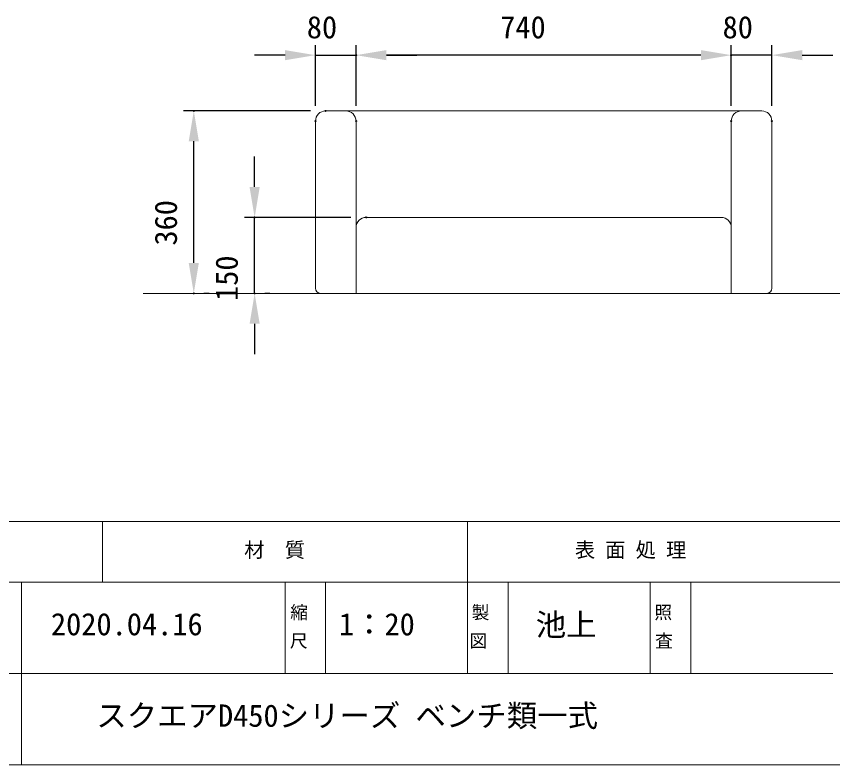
# Model space of a CAD drawing. Units: millimetres, scale not verified. Extents: x -203 to 203, y -143 to 143.
# Drawn here: x 63.5 to 144, y -138 to -64.2 of the extents above; entities that cross this region are included whole.
import ezdxf
from ezdxf.enums import TextEntityAlignment as Align

# ---------------------------------------------------------------- set-up
doc = ezdxf.new("R2010")
doc.units = ezdxf.units.MM
doc.header["$LTSCALE"] = 0.5
doc.header["$PDMODE"] = 32
doc.header["$PDSIZE"] = 0.1
for name, color, linetype, lineweight in [('0-1_DIMENSION_LINES$02_DIMENSI', 7, 'Continuous', 25), ('0-3_DIMENSION_LINES$03_LINES', 7, 'Continuous', 18), ('0-4_図面_FORMAT$03_TEXT', 7, 'Continuous', 18), ('0-5_図面_FORMAT$01_WAKU$OUT_LINE', 6, 'Continuous', 18), ('0-6_図面_FORMAT$01_WAKU$SUB_LINE', 7, 'Continuous', 18)]:
    doc.layers.add(name, color=color, linetype=linetype, lineweight=lineweight)
doc.layers.add('0-2_DEFPOINTS', color=7, linetype='Continuous')
doc.styles.add('ＭＳ ゴシック', font='')
doc.styles.get('ＭＳ ゴシック').set_extended_font_data('MS Gothic')

# ---------------------------------------------------------------- blocks, each defined once
blk = doc.blocks.new('D7')
at = {"layer": '0-1_DIMENSION_LINES$02_DIMENSI'}
for p, q in [((614, 151), (614, 163)), ((688, 151), (688, 163)), ((682, 161), (620, 161))]:
    blk.add_line(p, q, dxfattribs=at)
for points in [[(620, 162), (620, 160), (614, 161)], [(682, 160), (682, 162), (688, 161)]]:
    blk.add_solid(points, dxfattribs=at)
at = {"layer": '0-2_DEFPOINTS'}
for p in [(614, 161), (614, 148), (688, 148)]:
    blk.add_point(p, dxfattribs=at)
at = {"layer": '0-1_DIMENSION_LINES$02_DIMENSI', "style": 'ＭＳ ゴシック'}
blk.add_text('740', height=4.399, dxfattribs=at).set_placement((642.429, 163), align=Align.BOTTOM_LEFT)
blk = doc.blocks.new('D8')
at = {"layer": '0-1_DIMENSION_LINES$02_DIMENSI'}
for p, q in [((606, 151), (606, 163)), ((614, 151), (614, 163)), ((600, 161), (594.001, 161)), ((606, 161), (614, 161)), ((620, 161), (625.999, 161))]:
    blk.add_line(p, q, dxfattribs=at)
for points in [[(600, 160), (600, 162), (606, 161)], [(620, 162), (620, 160), (614, 161)]]:
    blk.add_solid(points, dxfattribs=at)
at = {"layer": '0-2_DEFPOINTS'}
for p in [(614, 161), (606, 148), (614, 148)]:
    blk.add_point(p, dxfattribs=at)
at = {"layer": '0-1_DIMENSION_LINES$02_DIMENSI', "style": 'ＭＳ ゴシック'}
blk.add_text('80', height=4.399, dxfattribs=at).set_placement((604.286, 163), align=Align.BOTTOM_LEFT)
blk = doc.blocks.new('D9')
at = {"layer": '0-1_DIMENSION_LINES$02_DIMENSI'}
for p, q in [((688, 151), (688, 163)), ((696, 151), (696, 163)), ((682, 161), (676.001, 161)), ((696, 161), (688, 161)), ((702, 161), (707.999, 161))]:
    blk.add_line(p, q, dxfattribs=at)
for points in [[(682, 160), (682, 162), (688, 161)], [(702, 162), (702, 160), (696, 161)]]:
    blk.add_solid(points, dxfattribs=at)
at = {"layer": '0-2_DEFPOINTS'}
for p in [(688, 161), (688, 148), (696, 148)]:
    blk.add_point(p, dxfattribs=at)
at = {"layer": '0-1_DIMENSION_LINES$02_DIMENSI', "style": 'ＭＳ ゴシック'}
blk.add_text('80', height=4.399, dxfattribs=at).set_placement((686.286, 163), align=Align.BOTTOM_LEFT)
blk = doc.blocks.new('D10')
at = {"layer": '0-1_DIMENSION_LINES$02_DIMENSI'}
for p, q in [((605, 150), (580, 150)), ((582, 120), (582, 144)), ((585, 114), (584, 114))]:
    blk.add_line(p, q, dxfattribs=at)
for points in [[(583, 144), (581, 144), (582, 150)], [(581, 120), (583, 120), (582, 114)]]:
    blk.add_solid(points, dxfattribs=at)
at = {"layer": '0-2_DEFPOINTS'}
for p in [(582, 150), (608, 150), (582, 114)]:
    blk.add_point(p, dxfattribs=at)
at = {"layer": '0-1_DIMENSION_LINES$02_DIMENSI', "style": 'ＭＳ ゴシック'}
blk.add_text('360', height=4.399, rotation=90, dxfattribs=at).set_placement((580, 123.429), align=Align.BOTTOM_LEFT)
blk = doc.blocks.new('D12')
at = {"layer": '0-1_DIMENSION_LINES$02_DIMENSI'}
for p, q in [((594, 135), (594, 140.999)), ((613, 129), (592, 129)), ((594, 114), (594, 129)), ((597, 114), (596, 114)), ((594, 108), (594, 102.001))]:
    blk.add_line(p, q, dxfattribs=at)
for points in [[(593, 135), (595, 135), (594, 129)], [(595, 108), (593, 108), (594, 114)]]:
    blk.add_solid(points, dxfattribs=at)
at = {"layer": '0-2_DEFPOINTS'}
for p in [(594, 129), (616, 129), (594, 114)]:
    blk.add_point(p, dxfattribs=at)
at = {"layer": '0-1_DIMENSION_LINES$02_DIMENSI', "style": 'ＭＳ ゴシック'}
blk.add_text('150', height=4.399, rotation=90, dxfattribs=at).set_placement((592, 112.5), align=Align.BOTTOM_LEFT)
blk = doc.blocks.new('_X50')
at = {"layer": '0-4_図面_FORMAT$03_TEXT', "style": 'ＭＳ ゴシック'}
for s, p in [('縮', (601.025, 49.002)), ('尺', (600.952, 43.38))]:
    blk.add_text(s, height=2.566, dxfattribs=at).set_placement(p, align=Align.BOTTOM_LEFT)
blk = doc.blocks.new('_X49')
at = {"layer": '0-4_図面_FORMAT$03_TEXT', "style": 'ＭＳ ゴシック'}
for s, p in [('製', (636.801, 49.002)), ('図', (636.385, 43.38))]:
    blk.add_text(s, height=2.566, dxfattribs=at).set_placement(p, align=Align.BOTTOM_LEFT)
blk = doc.blocks.new('_X48')
at = {"layer": '0-4_図面_FORMAT$03_TEXT', "style": 'ＭＳ ゴシック'}
for s, p in [('照', (672.836, 49.002)), ('査', (672.987, 43.38))]:
    blk.add_text(s, height=2.566, dxfattribs=at).set_placement(p, align=Align.BOTTOM_LEFT)

msp = doc.modelspace()

# ---------------------------------------------------------------- linework, layer by layer
at = {"layer": '0-3_DIMENSION_LINES$03_LINES'}
for p, q in [((94, -73.5), (96, -73.5)), ((94.5, -73.5), (136, -73.5)), ((135, -73.5), (137, -73.5)), ((93, -91), (93, -74.5)), ((134, -91.5), (134, -74.5)), ((138, -74.5), (138, -91)), ((98, -84), (133, -84)), ((97, -91.5), (97, -85)), ((76, -91.5), (183, -91.5)), ((137.5, -91.5), (134, -91.5))]:
    msp.add_line(p, q, dxfattribs=at)
for points in [[(97, -74.5), (97, -91.5), (93.5, -91.5)], [(134, -85), (134, -91.5), (97, -91.5)]]:
    msp.add_lwpolyline(points, dxfattribs=at)
for centre, radius, start, end in [((94, -74.5), 1, 90, 180), ((96, -74.5), 1, 0, 90), ((135, -74.5), 1, 90, 180), ((137, -74.5), 1, 0, 90), ((98, -85), 1, 90, 180), ((133, -85), 1, 0, 90), ((93.5, -91), 0.5, 180, 270), ((137.5, -91), 0.5, 270, 0)]:
    msp.add_arc(centre, radius, start, end, dxfattribs=at)
at = {"layer": '0-5_図面_FORMAT$01_WAKU$OUT_LINE'}
for p, q in [((198, -114), (-198, -114)), ((198, -120), (-78, -120)), ((-198, -138), (198, -138))]:
    msp.add_line(p, q, dxfattribs=at)
at = {"layer": '0-6_図面_FORMAT$01_WAKU$SUB_LINE'}
for p, q in [((72, -114), (72, -120)), ((108, -129), (108, -114)), ((64, -138), (64, -120)), ((90, -129), (90, -120)), ((94, -129), (94, -120)), ((112, -129), (112, -120)), ((126, -120), (126, -129)), ((130, -120), (130, -129)), ((12, -129), (144, -129))]:
    msp.add_line(p, q, dxfattribs=at)

# ---------------------------------------------------------------- block references
at = {"layer": '0-1_DIMENSION_LINES$02_DIMENSI', "xscale": 0.5, "yscale": 0.5}
for name in ['D8', 'D7', 'D9', 'D10', 'D12']:
    msp.add_blockref(name, (-210, -148.5), dxfattribs=at)
at = {"layer": '0-4_図面_FORMAT$03_TEXT', "xscale": 0.5, "yscale": 0.5}
for name in ['_X50', '_X49', '_X48']:
    msp.add_blockref(name, (-210, -148.5), dxfattribs=at)

# ---------------------------------------------------------------- texts
at = {"layer": '0-4_図面_FORMAT$03_TEXT', "style": 'ＭＳ ゴシック'}
for s, height, p in [('材\u3000質', 1.466, (85.975, -117.9799)), ('表 面 処 理', 1.466, (118.573, -117.9799)), ('2020.04.16', 2.199, (66.9137, -125.8936)), ('1：20', 2.199, (95.3078, -125.9023)), ('池上', 2.199, (114.7187, -125.9459)), ('スクエアD450シリーズ ベンチ類一式', 2.199, (71.3876, -134.9198))]:
    msp.add_text(s, height=height, dxfattribs=at).set_placement(p, align=Align.BOTTOM_LEFT)

doc.saveas('drawing.dxf')
